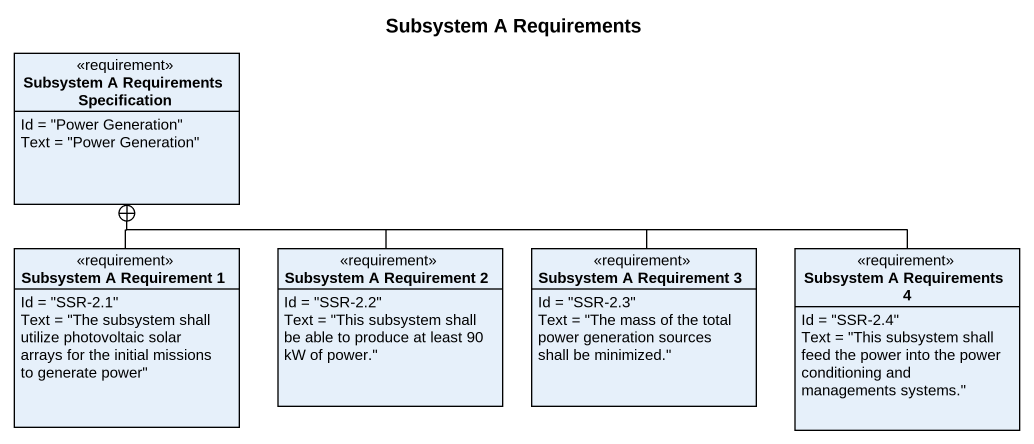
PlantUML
@startuml
title Subsystem A Requirements
hide circle
hide empty members
class "Subsystem A Requirements Specification" as Subsystem_A_Requirements <<requirement>> {
  Id = "Power Generation"
  Text = "Power Generation"
}
class "Subsystem A Requirement 1" as Subsystem_A_Requirement_1 <<requirement>> {
  Id = "SSR-2.1"
  Text = "The subsystem shall utilize photovoltaic solar arrays for the initial missions to generate power"
}
class "Subsystem A Requirement 2" as Subsystem_A_Requirement_2 <<requirement>> {
  Id = "SSR-2.2"
  Text = "This subsystem shall be able to produce at least 90 kW of power."
}
class "Subsystem A Requirement 3" as Subsystem_A_Requirement_3 <<requirement>> {
  Id = "SSR-2.3"
  Text = "The mass of the total power generation sources shall be minimized."
}
class "Subsystem A Requirements 4" as Subsystem_A_Requirements_4 <<requirement>> {
  Id = "SSR-2.4"
  Text = "This subsystem shall feed the power into the power conditioning and managements systems."
}
Subsystem_A_Requirement_1 -up-+ Subsystem_A_Requirements
Subsystem_A_Requirement_2 -up-+ Subsystem_A_Requirements
Subsystem_A_Requirement_3 -left-+ Subsystem_A_Requirements
Subsystem_A_Requirements_4 -left-+ Subsystem_A_Requirements
@enduml
